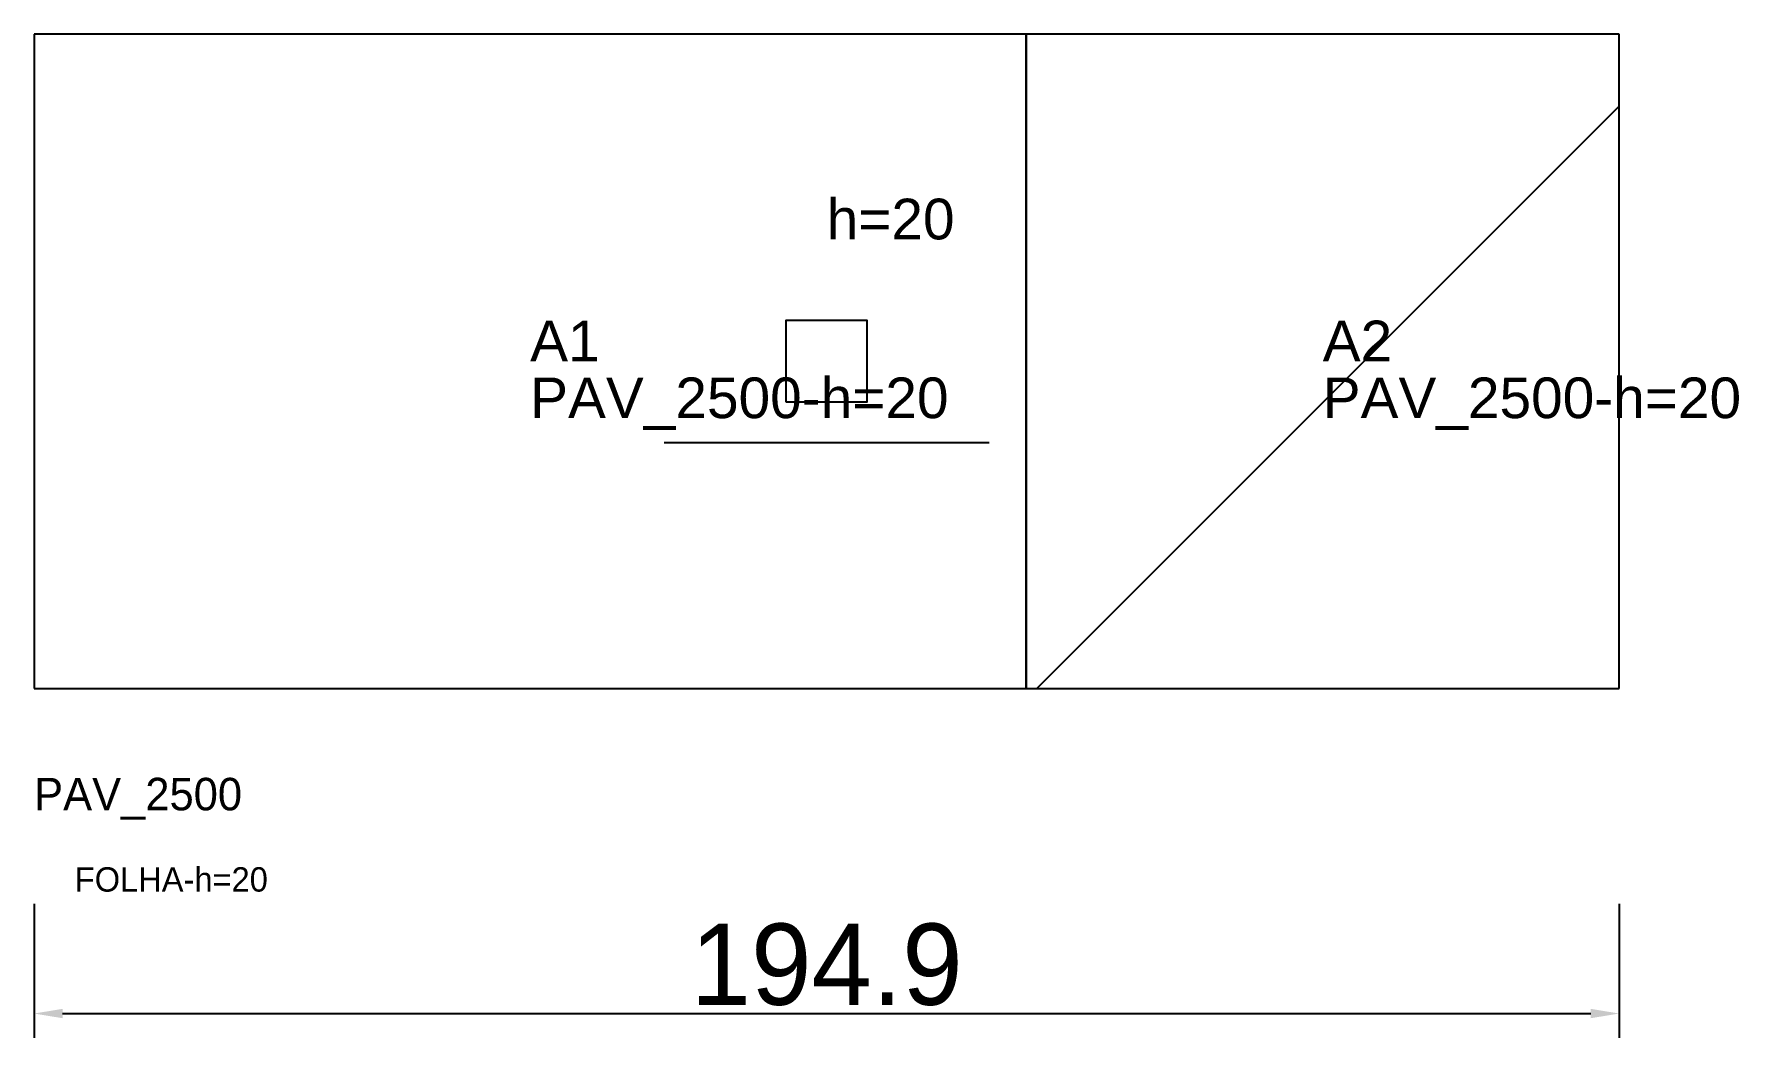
# Model space of a CAD drawing. Header units: metres. Extents: x 222 to 432, y 78 to 202.
import ezdxf

# ---------------------------------------------------------------- set-up
doc = ezdxf.new("R2010")
doc.units = ezdxf.units.M
for name, color, linetype in [('3', 3, 'CONTINUOUS'), ('AUX00', 7, 'CONTINUOUS'), ('COTA', 241, 'CONTINUOUS'), ('FOLHA', 255, 'CONTINUOUS'), ('Hachura', 251, 'CONTINUOUS'), ('NOMENCLATURA', 7, 'CONTINUOUS'), ('Nível', 160, 'CONTINUOUS'), ('Painéis', 200, 'CONTINUOUS'), ('Pilares', 5, 'CONTINUOUS'), ('SARR_2.2x7', 40, 'CONTINUOUS')]:
    doc.layers.add(name, color=color, linetype=linetype)
doc.styles.add('ARIAL', font='Arial.ttf')
doc.styles.add('STR_STANDARD', font='arial.ttf')
doc.dimstyles.new('EZ DXF', dxfattribs={"dimtxt": 10, "dimasz": 3.5, "dimexe": 3, "dimexo": 1.5, "dimgap": 1, "dimtad": 1, "dimdec": 1, "dimdsep": 46, "dimcen": 2.5, "dimazin": 3, "dimtfac": 1, "dimtmove": 0, "dimatfit": 3})

msp = doc.modelspace()

# ---------------------------------------------------------------- hatches: boundary and pattern name
at = {"layer": 'Hachura'}
h = msp.add_hatch(dxfattribs=at)
h.set_pattern_fill('ANSI31', scale=50)
h.paths.add_polyline_path([(222.2, 120.99), (417.12, 120.99), (417.12, 201.5), (222.2, 201.5)])
h = msp.add_hatch(dxfattribs=at)
h.set_pattern_fill('ANSI31', scale=50)
h.paths.add_polyline_path([(222.2, 120.99), (417.12, 120.99), (417.12, 201.5), (222.2, 201.5)])

# ---------------------------------------------------------------- linework, layer by layer
at = {"layer": '3'}
msp.add_lwpolyline([(344.2, 120.99), (344.2, 201.5)], close=True, dxfattribs=at)
msp.add_lwpolyline([(344.2, 120.99), (344.2, 201.5)], close=True, dxfattribs=at)
at = {"layer": 'Painéis', "color": 200}
for p, q in [((417.12, 201.5), (222.2, 201.5)), ((222.2, 201.5), (222.2, 120.99)), ((417.12, 201.5), (222.2, 201.5)), ((222.2, 201.5), (222.2, 120.99)), ((417.12, 120.99), (417.12, 201.5)), ((417.12, 120.99), (417.12, 201.5)), ((222.2, 120.99), (417.12, 120.99)), ((222.2, 120.99), (417.12, 120.99))]:
    msp.add_line(p, q, dxfattribs=at)
at = {"layer": 'Pilares'}
msp.add_lwpolyline([(314.66, 156.245), (324.66, 156.245), (324.66, 166.245), (314.66, 166.245)], close=True, dxfattribs=at)
msp.add_lwpolyline([(314.66, 156.245), (324.66, 156.245), (324.66, 166.245), (314.66, 166.245)], close=True, dxfattribs=at)
at = {"layer": 'SARR_2.2x7'}
msp.add_line((299.66, 151.245), (339.66, 151.245), dxfattribs=at)
msp.add_line((299.66, 151.245), (339.66, 151.245), dxfattribs=at)

# ---------------------------------------------------------------- texts
at = {"layer": '3', "style": 'STR_STANDARD'}
for s, p in [('A1', (283.2, 161.245)), ('A1', (283.2, 161.245)), ('A2', (380.66, 161.245)), ('A2', (380.66, 161.245))]:
    msp.add_text(s, height=5, dxfattribs=at).set_placement(p)
at = {"layer": 'AUX00', "style": 'STR_STANDARD'}
for p in [(283.2, 154.245), (283.2, 154.245), (380.66, 154.245), (380.66, 154.245)]:
    msp.add_text('PAV_2500-h=20', height=5, dxfattribs=at).set_placement(p)
at = {"layer": 'FOLHA'}
msp.add_text('FOLHA-h=20', height=3, dxfattribs=at).set_placement((227.2, 95.99))
msp.add_text('FOLHA-h=20', height=3, dxfattribs=at).set_placement((227.2, 95.99))
at = {"layer": 'NOMENCLATURA', "insert": (319.66, 181.245), "char_height": 5, "attachment_point": 1, "style": 'ARIAL'}
msp.add_mtext('h=20', dxfattribs=at)
msp.add_mtext('h=20', dxfattribs=at)
at = {"layer": 'Nível'}
msp.add_text('PAV_2500', height=4, dxfattribs=at).set_placement((222.2, 105.99))
msp.add_text('PAV_2500', height=4, dxfattribs=at).set_placement((222.2, 105.99))

# ---------------------------------------------------------------- dimensions: what is measured, and where the dimension line sits
at = {"layer": 'COTA'}
msp.add_linear_dim(base=(222.2, 80.99), p1=(222.2, 95.99), p2=(417.12, 95.99), dimstyle='EZ DXF', dxfattribs=at).render()
msp.add_linear_dim(base=(222.2, 80.99), p1=(222.2, 95.99), p2=(417.12, 95.99), dimstyle='EZ DXF', dxfattribs=at).render()

doc.saveas('drawing.dxf')
